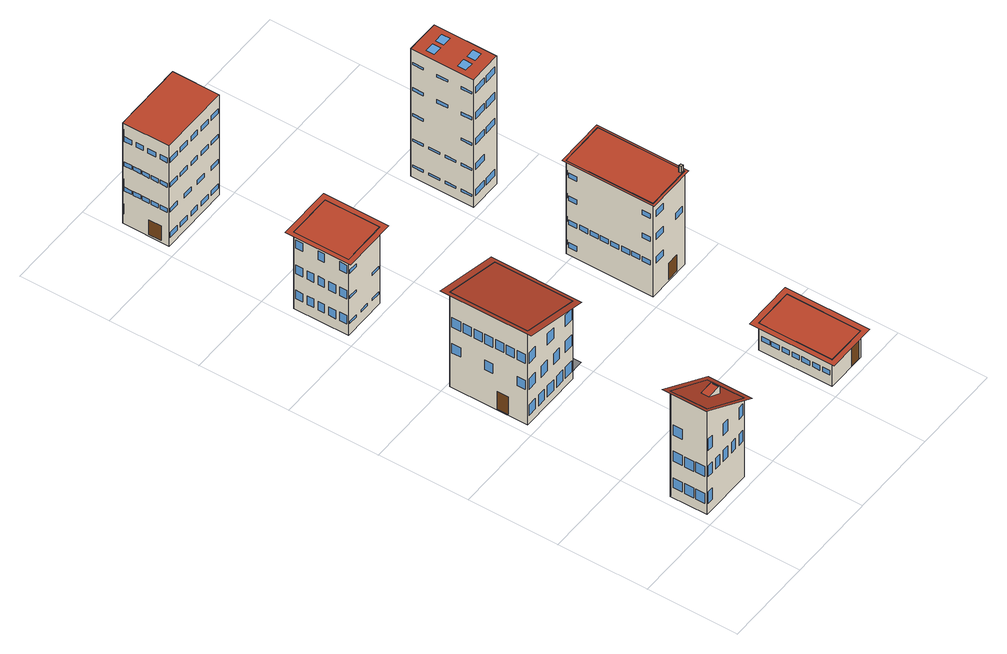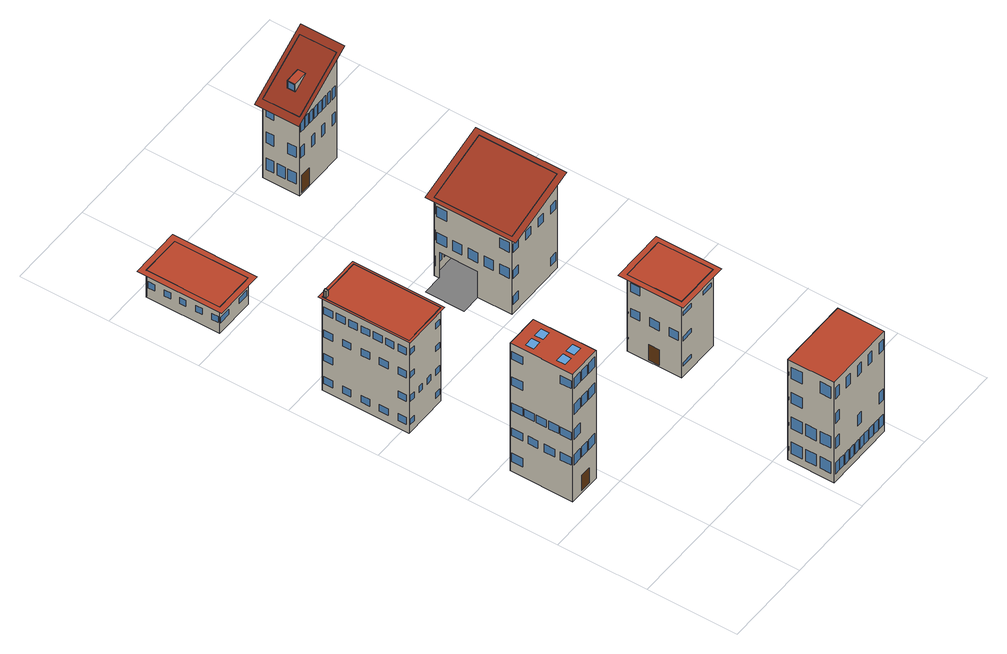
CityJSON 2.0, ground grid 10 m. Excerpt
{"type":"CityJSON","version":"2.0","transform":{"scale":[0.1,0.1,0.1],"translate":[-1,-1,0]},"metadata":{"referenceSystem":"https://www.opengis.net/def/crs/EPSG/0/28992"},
"CityObjects":{
"building1":{"type":"Building","attributes":{"roofType":"Shed","yearOfConstruction":1953,"function":"Industrial","storeysAboveGround":3},"children":["building1-1"],"geometry":[{"type":"MultiSurface","lod":"3","boundaries":[[[0,1,2,3]],[[4,5,6,7],[8,9,10,11]],[[3,2,5,4],[12,13,14,15],[16,17,18,19],[20,21,22,23],[24,25,26,27],[28,29,30,31],[32,33,34,35],[36,37,38,39],[40,41,42,43],[44,45,46,47]],[[14,13,12,15]],[[18,17,16,19]],[[22,21,20,23]],[[26,25,24,27]],[[30,29,28,31]],[[34,33,32,35]],[[38,37,36,39]],[[42,41,40,43]],[[46,45,44,47]],[[1,6,5,2],[48,49,50,51],[52,53,54,55],[56,57,58,59],[60,61,62,63],[64,65,66,67],[68,69,70,71]],[[50,49,48,51]],[[54,53,52,55]],[[58,57,56,59]],[[62,61,60,63]],[[66,65,64,67]],[[70,69,68,71]],[[1,0,7,6],[72,73,74,75],[76,77,78,79],[80,81,82,83],[84,85,86,87],[88,89,90,91],[92,93,94,95],[96,97,98,99],[100,101,102,103],[104,105,106,107],[108,109,110,111],[112,113,114,115],[116,117,118,119],[120,121,122,123]],[[74,73,72,75]],[[78,77,76,79]],[[82,81,80,83]],[[86,85,84,87]],[[90,89,88,91]],[[94,93,92,95]],[[98,97,96,99]],[[102,101,100,103]],[[106,105,104,107]],[[110,109,108,111]],[[114,113,112,115]],[[118,117,116,119]],[[122,121,120,123]],[[0,3,4,7],[124,125,126,127],[128,129,130,131],[132,133,134,135],[136,137,138,139],[140,141,142,143],[144,145,146,147],[148,149,150,151]],[[126,125,124,127]],[[130,129,128,131]],[[134,133,132,135]],[[138,137,136,139]],[[142,141,140,143]],[[146,145,144,147]],[[150,149,148,151]],[[152,153,154,155],[7,6,5,4]]],"semantics":{"surfaces":[{"type":"GroundSurface"},{"type":"RoofSurface"},{"type":"WallSurface"},{"type":"Window"},{"type":"Door"}],"values":[0,1,2,3,3,3,3,3,3,3,3,3,2,3,3,3,3,3,3,2,4,3,3,3,3,3,3,3,3,3,3,3,3,2,3,3,3,3,3,3,3,1]}}]},
"building1-1":{"type":"BuildingInstallation","parents":["building1"],"geometry":[{"type":"MultiSurface","lod":"3","boundaries":[[[10,156,11]],[[156,157,8,11]],[[9,8,157]],[[10,9,157,156],[158,159,160,161]],[[160,159,158,161]]],"semantics":{"surfaces":[{"type":"WallSurface"},{"type":"RoofSurface"},{"type":"Window"}],"values":[0,1,0,0,2]}}]},
"building2":{"type":"Building","attributes":{"roofType":"Shed","yearOfConstruction":1951,"function":"Industrial","storeysAboveGround":3},"geometry":[{"type":"MultiSurface","lod":"3","boundaries":[[[162,163,164,165,166,167,168,169]],[[170,171,172,173]],[[169,168,171,170],[174,175,176,177],[178,179,180,181],[182,183,184,185],[186,187,188,189],[190,191,192,193],[194,195,196,197],[198,199,200,201],[202,203,204,205],[206,207,208,209],[210,211,212,213],[214,215,216,217],[218,219,220,221]],[[176,175,174,177]],[[180,179,178,181]],[[184,183,182,185]],[[188,187,186,189]],[[192,191,190,193]],[[196,195,194,197]],[[200,199,198,201]],[[204,203,202,205]],[[208,207,206,209]],[[212,211,210,213]],[[216,215,214,217]],[[220,219,218,221]],[[167,222,223,164,163,172,171,168],[224,225,226,227],[228,229,230,231],[232,233,234,235],[236,237,238,239],[240,241,242,243],[244,245,246,247],[248,249,250,251]],[[226,225,224,227]],[[230,229,228,231]],[[234,233,232,235]],[[238,237,236,239]],[[242,241,240,243]],[[246,245,244,247]],[[250,249,248,251]],[[163,162,173,172],[252,253,254,255],[256,257,258,259],[260,261,262,263],[264,265,266,267],[268,269,270,271],[272,273,274,275],[276,277,278,279]],[[254,253,252,255]],[[258,257,256,259]],[[262,261,260,263]],[[266,265,264,267]],[[270,269,268,271]],[[274,273,272,275]],[[278,277,276,279]],[[162,169,170,173],[280,281,282,283],[284,285,286,287],[288,289,290,291],[292,293,294,295],[296,297,298,299],[300,301,302,303],[304,305,306,307],[308,309,310,311],[312,313,314,315],[316,317,318,319],[320,321,322,323]],[[282,281,280,283]],[[286,285,284,287]],[[290,289,288,291]],[[294,293,292,295]],[[298,297,296,299]],[[302,301,300,303]],[[306,305,304,307]],[[310,309,308,311]],[[314,313,312,315]],[[318,317,316,319]],[[322,321,320,323]],[[324,325,326,327],[173,172,171,170]]],"semantics":{"surfaces":[{"type":"GroundSurface"},{"type":"RoofSurface"},{"type":"WallSurface"},{"type":"Window"},{"type":"Door"}],"values":[0,1,2,3,3,3,3,3,3,3,3,3,3,3,3,2,3,3,3,3,3,3,3,2,3,3,3,3,3,3,3,2,4,3,3,3,3,3,3,3,3,3,3,1]}}]},
"building3":{"type":"Building","attributes":{"roofType":"Flat","yearOfConstruction":1987,"function":"Residential","storeysAboveGround":3},"geometry":[{"type":"MultiSurface","lod":"3","boundaries":[[[328,329,330,331]],[[332,333,334,335]],[[330,332,335,331],[336,337,338,339],[340,341,342,343],[344,345,346,347],[348,349,350,351],[352,353,354,355],[356,357,358,359]],[[338,337,336,339]],[[342,341,340,343]],[[346,345,344,347]],[[350,349,348,351]],[[354,353,352,355]],[[358,357,356,359]],[[329,333,332,330],[360,361,362,363],[364,365,366,367],[368,369,370,371],[372,373,374,375],[376,377,378,379]],[[362,361,360,363]],[[366,365,364,367]],[[370,369,368,371]],[[374,373,372,375]],[[378,377,376,379]],[[328,334,333,329],[380,381,382,383],[384,385,386,387],[388,389,390,391],[392,393,394,395]],[[382,381,380,383]],[[386,385,384,387]],[[390,389,388,391]],[[394,393,392,395]],[[331,335,334,328],[396,397,398,399],[400,401,402,403],[404,405,406,407],[408,409,410,411],[412,413,414,415],[416,417,418,419],[420,421,422,423],[424,425,426,427],[428,429,430,431],[432,433,434,435],[436,437,438,439],[440,441,442,443],[444,445,446,447]],[[398,397,396,399]],[[402,401,400,403]],[[406,405,404,407]],[[410,409,408,411]],[[414,413,412,415]],[[418,417,416,419]],[[422,421,420,423]],[[426,425,424,427]],[[430,429,428,431]],[[434,433,432,435]],[[438,437,436,439]],[[442,441,440,443]],[[446,445,444,447]],[[448,449,450,451],[334,333,332,335]]],"semantics":{"surfaces":[{"type":"GroundSurface"},{"type":"RoofSurface"},{"type":"WallSurface"},{"type":"Window"},{"type":"Door"}],"values":[0,1,2,3,3,3,3,3,3,2,4,3,3,3,3,2,3,3,3,3,2,3,3,3,3,3,3,3,3,3,3,3,3,3,1]}}]},
"building4":{"type":"Building","attributes":{"roofType":"Flat","yearOfConstruction":2014,"function":"Industrial","storeysAboveGround":4},"geometry":[{"type":"MultiSurface","lod":"3","boundaries":[[[452,453,454,455]],[[456,457,458,459]],[[454,456,459,455],[460,461,462,463],[464,465,466,467],[468,469,470,471],[472,473,474,475],[476,477,478,479],[480,481,482,483],[484,485,486,487],[488,489,490,491],[492,493,494,495],[496,497,498,499],[500,501,502,503],[504,505,506,507],[508,509,510,511],[512,513,514,515],[516,517,518,519],[520,521,522,523],[524,525,526,527],[528,529,530,531],[532,533,534,535]],[[462,461,460,463]],[[466,465,464,467]],[[470,469,468,471]],[[474,473,472,475]],[[478,477,476,479]],[[482,481,480,483]],[[486,485,484,487]],[[490,489,488,491]],[[494,493,492,495]],[[498,497,496,499]],[[502,501,500,503]],[[506,505,504,507]],[[510,509,508,511]],[[514,513,512,515]],[[518,517,516,519]],[[522,521,520,523]],[[526,525,524,527]],[[530,529,528,531]],[[534,533,532,535]],[[453,457,456,454],[536,537,538,539],[540,541,542,543],[544,545,546,547],[548,549,550,551],[552,553,554,555],[556,557,558,559],[560,561,562,563],[564,565,566,567],[568,569,570,571]],[[538,537,536,539]],[[542,541,540,543]],[[546,545,544,547]],[[550,549,548,551]],[[554,553,552,555]],[[558,557,556,559]],[[562,561,560,563]],[[566,565,564,567]],[[570,569,568,571]],[[452,458,457,453],[572,573,574,575],[576,577,578,579],[580,581,582,583],[584,585,586,587],[588,589,590,591],[592,593,594,595],[596,597,598,599],[600,601,602,603],[604,605,606,607],[608,609,610,611],[612,613,614,615],[616,617,618,619],[620,621,622,623],[624,625,626,627],[628,629,630,631],[632,633,634,635],[636,637,638,639],[640,641,642,643],[644,645,646,647]],[[574,573,572,575]],[[578,577,576,579]],[[582,581,580,583]],[[586,585,584,587]],[[590,589,588,591]],[[594,593,592,595]],[[598,597,596,599]],[[602,601,600,603]],[[606,605,604,607]],[[610,609,608,611]],[[614,613,612,615]],[[618,617,616,619]],[[622,621,620,623]],[[626,625,624,627]],[[630,629,628,631]],[[634,633,632,635]],[[638,637,636,639]],[[642,641,640,643]],[[646,645,644,647]],[[455,459,458,452],[648,649,650,651],[652,653,654,655],[656,657,658,659],[660,661,662,663],[664,665,666,667],[668,669,670,671],[672,673,674,675],[676,677,678,679],[680,681,682,683],[684,685,686,687],[688,689,690,691],[692,693,694,695],[696,697,698,699],[700,701,702,703],[704,705,706,707]],[[650,649,648,651]],[[654,653,652,655]],[[658,657,656,659]],[[662,661,660,663]],[[666,665,664,667]],[[670,669,668,671]],[[674,673,672,675]],[[678,677,676,679]],[[682,681,680,683]],[[686,685,684,687]],[[690,689,688,691]],[[694,693,692,695]],[[698,697,696,699]],[[702,701,700,703]],[[706,705,704,707]]],"semantics":{"surfaces":[{"type":"GroundSurface"},{"type":"RoofSurface"},{"type":"WallSurface"},{"type":"Window"},{"type":"Door"}],"values":[0,1,2,3,3,3,3,3,3,3,3,3,3,3,3,3,3,3,3,3,3,3,2,3,3,3,3,3,3,3,3,3,2,3,3,3,3,3,3,3,3,3,3,3,3,3,3,3,3,3,3,3,2,4,3,3,3,3,3,3,3,3,3,3,3,3,3,3]}}]},
"building5":{"type":"Building","attributes":{"roofType":"Flat","yearOfConstruction":1946,"function":"Industrial","storeysAboveGround":1},"geometry":[{"type":"MultiSurface","lod":"3","boundaries":[[[708,709,710,711]],[[712,713,714,715]],[[710,712,715,711],[716,717,718,719]],[[718,717,716,719]],[[709,713,712,710],[720,721,722,723],[724,725,726,727],[728,729,730,731],[732,733,734,735],[736,737,738,739]],[[722,721,720,723]],[[726,725,724,727]],[[730,729,728,731]],[[734,733,732,735]],[[738,737,736,739]],[[708,714,713,709],[740,741,742,743],[744,745,746,747]],[[742,741,740,743]],[[746,745,744,747]],[[711,715,714,708],[748,749,750,751],[752,753,754,755],[756,757,758,759],[760,761,762,763],[764,765,766,767],[768,769,770,771],[772,773,774,775]],[[750,749,748,751]],[[754,753,752,755]],[[758,757,756,759]],[[762,761,760,763]],[[766,765,764,767]],[[770,769,768,771]],[[774,773,772,775]],[[776,777,778,779],[714,713,712,715]]],"semantics":{"surfaces":[{"type":"GroundSurface"},{"type":"RoofSurface"},{"type":"WallSurface"},{"type":"Door"},{"type":"Window"}],"values":[0,1,2,3,2,4,4,4,4,4,2,4,4,2,4,4,4,4,4,4,4,1]}}]},
"building6":{"type":"Building","attributes":{"roofType":"Flat","yearOfConstruction":1975,"function":"Industrial","storeysAboveGround":4},"children":["building6-1"],"geometry":[{"type":"MultiSurface","lod":"3","boundaries":[[[780,781,782,783]],[[784,785,786,787],[788,789,790,791]],[[782,784,787,783],[792,793,794,795],[796,797,798,799],[800,801,802,803],[804,805,806,807],[808,809,810,811]],[[794,793,792,795]],[[798,797,796,799]],[[802,801,800,803]],[[806,805,804,807]],[[810,809,808,811]],[[781,785,784,782],[812,813,814,815],[816,817,818,819],[820,821,822,823],[824,825,826,827],[828,829,830,831],[832,833,834,835],[836,837,838,839],[840,841,842,843],[844,845,846,847],[848,849,850,851],[852,853,854,855],[856,857,858,859],[860,861,862,863],[864,865,866,867],[868,869,870,871],[872,873,874,875],[876,877,878,879],[880,881,882,883],[884,885,886,887]],[[814,813,812,815]],[[818,817,816,819]],[[822,821,820,823]],[[826,825,824,827]],[[830,829,828,831]],[[834,833,832,835]],[[838,837,836,839]],[[842,841,840,843]],[[846,845,844,847]],[[850,849,848,851]],[[854,853,852,855]],[[858,857,856,859]],[[862,861,860,863]],[[866,865,864,867]],[[870,869,868,871]],[[874,873,872,875]],[[878,877,876,879]],[[882,881,880,883]],[[886,885,884,887]],[[780,786,785,781],[888,889,890,891],[892,893,894,895],[896,897,898,899],[900,901,902,903],[904,905,906,907],[908,909,910,911],[912,913,914,915],[916,917,918,919],[920,921,922,923],[924,925,926,927]],[[890,889,888,891]],[[894,893,892,895]],[[898,897,896,899]],[[902,901,900,903]],[[906,905,904,907]],[[910,909,908,911]],[[914,913,912,915]],[[918,917,916,919]],[[922,921,920,923]],[[926,925,924,927]],[[783,787,786,780],[928,929,930,931],[932,933,934,935],[936,937,938,939],[940,941,942,943],[944,945,946,947],[948,949,950,951],[952,953,954,955],[956,957,958,959],[960,961,962,963],[964,965,966,967],[968,969,970,971],[972,973,974,975],[976,977,978,979]],[[930,929,928,931]],[[934,933,932,935]],[[938,937,936,939]],[[942,941,940,943]],[[946,945,944,947]],[[950,949,948,951]],[[954,953,952,955]],[[958,957,956,959]],[[962,961,960,963]],[[966,965,964,967]],[[970,969,968,971]],[[974,973,972,975]],[[978,977,976,979]],[[980,981,982,983],[786,785,784,787]]],"semantics":{"surfaces":[{"type":"GroundSurface"},{"type":"RoofSurface"},{"type":"WallSurface"},{"type":"Door"},{"type":"Window"}],"values":[0,1,2,3,4,4,4,4,2,4,4,4,4,4,4,4,4,4,4,4,4,4,4,4,4,4,4,4,2,4,4,4,4,4,4,4,4,4,4,2,4,4,4,4,4,4,4,4,4,4,4,4,4,1]}}]},
"building6-1":{"type":"BuildingInstallation","parents":["building6"],"geometry":[{"type":"MultiSurface","lod":"3","boundaries":[[[790,984,985,791]],[[986,987,789,788]],[[985,986,788,791]],[[790,789,987,984]],[[984,987,986,985]],[[790,789,788,791]]]}]},
"building7":{"type":"Building","attributes":{"roofType":"Flat","yearOfConstruction":1951,"function":"Industrial","storeysAboveGround":5},"geometry":[{"type":"MultiSurface","lod":"3","boundaries":[[[988,989,990,991]],[[992,993,994,995],[996,997,998,999],[1000,1001,1002,1003],[1004,1005,1006,1007],[1008,1009,1010,1011]],[[998,997,996,999]],[[1002,1001,1000,1003]],[[1006,1005,1004,1007]],[[1010,1009,1008,1011]],[[990,992,995,991],[1012,1013,1014,1015],[1016,1017,1018,1019],[1020,1021,1022,1023],[1024,1025,1026,1027],[1028,1029,1030,1031],[1032,1033,1034,1035],[1036,1037,1038,1039],[1040,1041,1042,1043],[1044,1045,1046,1047]],[[1014,1013,1012,1015]],[[1018,1017,1016,1019]],[[1022,1021,1020,1023]],[[1026,1025,1024,1027]],[[1030,1029,1028,1031]],[[1034,1033,1032,1035]],[[1038,1037,1036,1039]],[[1042,1041,1040,1043]],[[1046,1045,1044,1047]],[[989,993,992,990],[1048,1049,1050,1051],[1052,1053,1054,1055],[1056,1057,1058,1059],[1060,1061,1062,1063],[1064,1065,1066,1067],[1068,1069,1070,1071],[1072,1073,1074,1075],[1076,1077,1078,1079],[1080,1081,1082,1083],[1084,1085,1086,1087],[1088,1089,1090,1091],[1092,1093,1094,1095],[1096,1097,1098,1099]],[[1050,1049,1048,1051]],[[1054,1053,1052,1055]],[[1058,1057,1056,1059]],[[1062,1061,1060,1063]],[[1066,1065,1064,1067]],[[1070,1069,1068,1071]],[[1074,1073,1072,1075]],[[1078,1077,1076,1079]],[[1082,1081,1080,1083]],[[1086,1085,1084,1087]],[[1090,1089,1088,1091]],[[1094,1093,1092,1095]],[[1098,1097,1096,1099]],[[988,994,993,989],[1100,1101,1102,1103],[1104,1105,1106,1107],[1108,1109,1110,1111],[1112,1113,1114,1115],[1116,1117,1118,1119],[1120,1121,1122,1123],[1124,1125,1126,1127],[1128,1129,1130,1131],[1132,1133,1134,1135],[1136,1137,1138,1139],[1140,1141,1142,1143]],[[1102,1101,1100,1103]],[[1106,1105,1104,1107]],[[1110,1109,1108,1111]],[[1114,1113,1112,1115]],[[1118,1117,1116,1119]],[[1122,1121,1120,1123]],[[1126,1125,1124,1127]],[[1130,1129,1128,1131]],[[1134,1133,1132,1135]],[[1138,1137,1136,1139]],[[1142,1141,1140,1143]],[[991,995,994,988],[1144,1145,1146,1147],[1148,1149,1150,1151],[1152,1153,1154,1155],[1156,1157,1158,1159],[1160,1161,1162,1163],[1164,1165,1166,1167],[1168,1169,1170,1171],[1172,1173,1174,1175],[1176,1177,1178,1179],[1180,1181,1182,1183],[1184,1185,1186,1187],[1188,1189,1190,1191],[1192,1193,1194,1195],[1196,1197,1198,1199],[1200,1201,1202,1203],[1204,1205,1206,1207]],[[1146,1145,1144,1147]],[[1150,1149,1148,1151]],[[1154,1153,1152,1155]],[[1158,1157,1156,1159]],[[1162,1161,1160,1163]],[[1166,1165,1164,1167]],[[1170,1169,1168,1171]],[[1174,1173,1172,1175]],[[1178,1177,1176,1179]],[[1182,1181,1180,1183]],[[1186,1185,1184,1187]],[[1190,1189,1188,1191]],[[1194,1193,1192,1195]],[[1198,1197,1196,1199]],[[1202,1201,1200,1203]],[[1206,1205,1204,1207]]],"semantics":{"surfaces":[{"type":"GroundSurface"},{"type":"RoofSurface"},{"type":"Window"},{"type":"WallSurface"},{"type":"Door"}],"values":[0,1,2,2,2,2,3,2,2,2,2,2,2,2,2,2,3,2,2,2,2,2,2,2,2,2,2,2,2,2,3,4,2,2,2,2,2,2,2,2,2,2,3,2,2,2,2,2,2,2,2,2,2,2,2,2,2,2,2]}}]}
},
"vertices":[
[10,51,0],[69,51,0],[69,10,0],[10,10,0],[10,10,138],[69,10,103],[69,51,103],[10,51,138],[36,35,123],[53,35,113],[53,26,113],[36,26,123],[12,10,28],[18,10,28],[18,10,13],[12,10,13],[12,10,62],[18,10,62],[18,10,48],[12,10,48],[24,10,62],[30,10,62],[30,10,48],[24,10,48],[36,10,62],[43,10,62],[43,10,48],[36,10,48],[49,10,62],[55,10,62],[55,10,48],[49,10,48],[61,10,62],[67,10,62],[67,10,48],[61,10,48],[12,10,97],[18,10,97],[18,10,82],[12,10,82],[36,10,97],[43,10,97],[43,10,82],[36,10,82],[61,10,97],[67,10,97],[67,10,82],[61,10,82],[69,14,28],[69,22,28],[69,22,13],[69,14,13],[69,26,28],[69,35,28],[69,35,13],[69,26,13],[69,38,28],[69,47,28],[69,47,13],[69,38,13],[69,14,62],[69,22,62],[69,22,48],[69,14,48],[69,38,62],[69,47,62],[69,47,48],[69,38,48],[69,14,96],[69,22,96],[69,22,82],[69,14,82],[66,51,24],[54,51,24],[54,51,2],[66,51,2],[67,51,62],[62,51,62],[62,51,48],[67,51,48],[50,51,62],[45,51,62],[45,51,48],[50,51,48],[34,51,62],[29,51,62],[29,51,48],[34,51,48],[17,51,62],[12,51,62],[12,51,48],[17,51,48],[67,51,96],[62,51,96],[62,51,82],[67,51,82],[60,51,96],[55,51,96],[55,51,82],[60,51,82],[53,51,96],[48,51,96],[48,51,82],[53,51,82],[46,51,96],[41,51,96],[41,51,82],[46,51,82],[39,51,96],[34,51,96],[34,51,82],[39,51,82],[32,51,96],[27,51,96],[27,51,82],[32,51,82],[24,51,96],[20,51,96],[20,51,82],[24,51,82],[17,51,96],[12,51,96],[12,51,82],[17,51,82],[10,48,26],[10,38,26],[10,38,13],[10,48,13],[10,35,26],[10,25,26],[10,25,13],[10,35,13],[10,23,26],[10,13,26],[10,13,13],[10,23,13],[10,48,61],[10,38,61],[10,38,48],[10,48,48],[10,35,61],[10,25,61],[10,25,48],[10,35,48],[10,23,61],[10,13,61],[10,13,48],[10,23,48],[10,48,95],[10,38,95],[10,38,82],[10,48,82],[76,6,99],[76,55,99],[3,55,143],[3,6,143],
[53,26,123],[53,35,123],[53,34,122],[53,34,114],[53,27,114],[53,27,122],
[10,297,0],[82,297,0],[82,259,0],[104,259,0],[104,216,0],[82,216,0],[82,210,0],[10,210,0],[10,210,123],[82,210,102],[82,297,102],[10,297,123],[12,210,25],[22,210,25],[22,210,11],[12,210,11],[27,210,25],[36,210,25],[36,210,11],[27,210,11],[41,210,25],[51,210,25],[51,210,11],[41,210,11],[56,210,25],[66,210,25],[66,210,11],[56,210,11],[70,210,25],[80,210,25],[80,210,11],[70,210,11],[12,210,59],[22,210,59],[22,210,45],[12,210,45],[31,210,59],[41,210,59],[41,210,45],[31,210,45],[51,210,59],[60,210,59],[60,210,45],[51,210,45],[70,210,59],[80,210,59],[80,210,45],[70,210,45],[12,210,93],[22,210,93],[22,210,79],[12,210,79],[41,210,93],[51,210,93],[51,210,79],[41,210,79],[70,210,93],[80,210,93],[80,210,79],[70,210,79],[82,216,34],[82,259,34],[82,213,58],[82,224,58],[82,224,45],[82,213,45],[82,231,58],[82,241,58],[82,241,45],[82,231,45],[82,248,58],[82,259,58],[82,259,45],[82,248,45],[82,266,58],[82,276,58],[82,276,45],[82,266,45],[82,283,58],[82,294,58],[82,294,45],[82,283,45],[82,213,92],[82,224,92],[82,224,79],[82,213,79],[82,283,92],[82,294,92],[82,294,79],[82,283,79],[80,297,22],[72,297,22],[72,297,11],[80,297,11],[20,297,22],[12,297,22],[12,297,11],[20,297,11],[80,297,56],[72,297,56],[72,297,45],[80,297,45],[80,297,90],[72,297,90],[72,297,79],[80,297,79],[60,297,90],[52,297,90],[52,297,79],[60,297,79],[40,297,90],[32,297,90],[32,297,79],[40,297,79],[20,297,90],[12,297,90],[12,297,79],[20,297,79],[10,244,24],[10,232,24],[10,232,1],[10,244,1],[10,295,57],[10,285,57],[10,285,45],[10,295,45],[10,258,57],[10,249,57],[10,249,45],[10,258,45],[10,222,57],[10,213,57],[10,213,45],[10,222,45],[10,295,91],[10,285,91],[10,285,79],[10,295,79],[10,282,91],[10,273,91],[10,273,79],[10,282,79],[10,270,91],[10,261,91],[10,261,79],[10,270,79],[10,258,91],[10,249,91],[10,249,79],[10,258,79],[10,246,91],[10,237,91],[10,237,79],[10,246,79],[10,234,91],[10,225,91],[10,225,79],[10,234,79],[10,222,91],[10,213,91],[10,213,79],[10,222,79],[86,203,101],[86,304,101],[5,304,125],[5,203,125],
[10,471,0],[60,471,0],[60,410,0],[10,410,0],[60,410,100],[60,471,100],[10,471,100],[10,410,100],[12,410,17],[22,410,17],[22,410,14],[12,410,14],[30,410,17],[40,410,17],[40,410,14],[30,410,14],[48,410,17],[58,410,17],[58,410,14],[48,410,14],[12,410,50],[22,410,50],[22,410,47],[12,410,47],[48,410,50],[58,410,50],[58,410,47],[48,410,47],[12,410,84],[22,410,84],[22,410,80],[12,410,80],[60,434,22],[60,446,22],[60,446,2],[60,434,2],[60,414,58],[60,424,58],[60,424,47],[60,414,47],[60,435,58],[60,446,58],[60,446,47],[60,435,47],[60,457,58],[60,467,58],[60,467,47],[60,457,47],[60,414,91],[60,424,91],[60,424,80],[60,414,80],[58,471,18],[45,471,18],[45,471,14],[58,471,14],[58,471,52],[45,471,52],[45,471,47],[58,471,47],[58,471,85],[45,471,85],[45,471,80],[58,471,80],[26,471,85],[13,471,85],[13,471,80],[26,471,80],[10,469,25],[10,461,25],[10,461,14],[10,469,14],[10,456,25],[10,449,25],[10,449,14],[10,456,14],[10,444,25],[10,437,25],[10,437,14],[10,444,14],[10,432,25],[10,424,25],[10,424,14],[10,432,14],[10,420,25],[10,412,25],[10,412,14],[10,420,14],[10,469,58],[10,461,58],[10,461,47],[10,469,47],[10,456,58],[10,449,58],[10,449,47],[10,456,47],[10,444,58],[10,437,58],[10,437,47],[10,444,47],[10,432,58],[10,424,58],[10,424,47],[10,432,47],[10,420,58],[10,412,58],[10,412,47],[10,420,47],[10,469,91],[10,461,91],[10,461,80],[10,469,80],[10,444,91],[10,437,91],[10,437,80],[10,444,80],[10,420,91],[10,412,91],[10,412,80],[10,420,80],[66,404,100],[66,477,100],[5,477,100],[5,404,100],
[10,662,0],[90,662,0],[90,610,0],[10,610,0],[90,610,131],[90,662,131],[10,662,131],[10,610,131],[12,610,16],[23,610,16],[23,610,10],[12,610,10],[28,610,16],[39,610,16],[39,610,10],[28,610,10],[45,610,16],[55,610,16],[55,610,10],[45,610,10],[61,610,16],[72,610,16],[72,610,10],[61,610,10],[77,610,16],[88,610,16],[88,610,10],[77,610,10],[12,610,48],[23,610,48],[23,610,43],[12,610,43],[34,610,48],[45,610,48],[45,610,43],[34,610,43],[55,610,48],[66,610,48],[66,610,43],[55,610,43],[77,610,48],[88,610,48],[88,610,43],[77,610,43],[12,610,81],[23,610,81],[23,610,76],[12,610,76],[28,610,81],[39,610,81],[39,610,76],[28,610,76],[45,610,81],[55,610,81],[55,610,76],[45,610,76],[61,610,81],[72,610,81],[72,610,76],[61,610,76],[77,610,81],[88,610,81],[88,610,76],[77,610,76],[12,610,114],[23,610,114],[23,610,108],[12,610,108],[28,610,114],[39,610,114],[39,610,108],[28,610,108],[45,610,114],[55,610,114],[55,610,108],[45,610,108],[61,610,114],[72,610,114],[72,610,108],[61,610,108],[77,610,114],[88,610,114],[88,610,108],[77,610,108],[90,614,25],[90,626,25],[90,626,10],[90,614,10],[90,630,25],[90,642,25],[90,642,10],[90,630,10],[90,646,25],[90,658,25],[90,658,10],[90,646,10],[90,614,58],[90,626,58],[90,626,43],[90,614,43],[90,630,58],[90,642,58],[90,642,43],[90,630,43],[90,646,58],[90,658,58],[90,658,43],[90,646,43],[90,614,90],[90,626,90],[90,626,76],[90,614,76],[90,614,123],[90,626,123],[90,626,108],[90,614,108],[90,646,123],[90,658,123],[90,658,108],[90,646,108],[88,662,24],[82,662,24],[82,662,10],[88,662,10],[81,662,24],[75,662,24],[75,662,10],[81,662,10],[73,662,24],[67,662,24],[67,662,10],[73,662,10],[65,662,24],[59,662,24],[59,662,10],[65,662,10],[57,662,24],[51,662,24],[51,662,10],[57,662,10],[49,662,24],[43,662,24],[43,662,10],[49,662,10],[42,662,24],[36,662,24],[36,662,10],[42,662,10],[34,662,24],[28,662,24],[28,662,10],[34,662,10],[26,662,24],[20,662,24],[20,662,10],[26,662,10],[18,662,24],[12,662,24],[12,662,10],[18,662,10],[88,662,57],[82,662,57],[82,662,43],[88,662,43],[53,662,57],[47,662,57],[47,662,43],[53,662,43],[18,662,57],[12,662,57],[12,662,43],[18,662,43],[88,662,89],[82,662,89],[82,662,76],[88,662,76],[88,662,122],[82,662,122],[82,662,108],[88,662,108],[71,662,122],[65,662,122],[65,662,108],[71,662,108],[53,662,122],[47,662,122],[47,662,108],[53,662,108],[36,662,122],[30,662,122],[30,662,108],[36,662,108],[18,662,122],[12,662,122],[12,662,108],[18,662,108],[10,633,21],[10,619,21],[10,619,2],[10,633,2],[10,660,48],[10,652,48],[10,652,43],[10,660,43],[10,650,48],[10,642,48],[10,642,43],[10,650,43],[10,640,48],[10,632,48],[10,632,43],[10,640,43],[10,630,48],[10,622,48],[10,622,43],[10,630,43],[10,620,48],[10,612,48],[10,612,43],[10,620,43],[10,660,81],[10,652,81],[10,652,76],[10,660,76],[10,650,81],[10,642,81],[10,642,76],[10,650,76],[10,640,81],[10,632,81],[10,632,76],[10,640,76],[10,630,81],[10,622,81],[10,622,76],[10,630,76],[10,620,81],[10,612,81],[10,612,76],[10,620,76],[10,660,114],[10,652,114],[10,652,108],[10,660,108],[10,647,114],[10,639,114],[10,639,108],[10,647,108],[10,634,114],[10,625,114],[10,625,108],[10,634,108],[10,620,114],[10,612,114],[10,612,108],[10,620,108],
[210,92,0],[255,92,0],[255,10,0],[210,10,0],[255,10,35],[255,92,35],[210,92,35],[210,10,35],[241,10,24],[252,10,24],[252,10,1],[241,10,1],[255,12,21],[255,19,21],[255,19,13],[255,12,13],[255,30,21],[255,37,21],[255,37,13],[255,30,13],[255,47,21],[255,54,21],[255,54,13],[255,47,13],[255,65,21],[255,72,21],[255,72,13],[255,65,13],[255,83,21],[255,90,21],[255,90,13],[255,83,13],[254,92,20],[241,92,20],[241,92,13],[254,92,13],[224,92,20],[212,92,20],[212,92,13],[224,92,13],[210,89,19],[210,80,19],[210,80,13],[210,89,13],[210,78,19],[210,69,19],[210,69,13],[210,78,13],[210,66,19],[210,58,19],[210,58,13],[210,66,13],[210,55,19],[210,47,19],[210,47,13],[210,55,13],[210,44,19],[210,35,19],[210,35,13],[210,44,13],[210,32,19],[210,24,19],[210,24,13],[210,32,13],[210,21,19],[210,13,19],[210,13,13],[210,21,13],[261,4,35],[261,98,35],[204,98,35],[204,4,35],
[210,307,0],[261,307,0],[261,210,0],[210,210,0],[261,210,122],[261,307,122],[210,307,122],[210,210,122],[257,214,122],[260,214,122],[260,211,122],[257,211,122],[235,210,23],[248,210,23],[248,210,2],[235,210,2],[215,210,48],[226,210,48],[226,210,40],[215,210,40],[215,210,79],[226,210,79],[226,210,71],[215,210,71],[246,210,79],[257,210,79],[257,210,71],[246,210,71],[215,210,109],[226,210,109],[226,210,101],[215,210,101],[261,212,19],[261,222,19],[261,222,10],[261,212,10],[261,233,19],[261,242,19],[261,242,10],[261,233,10],[261,254,19],[261,263,19],[261,263,10],[261,254,10],[261,274,19],[261,284,19],[261,284,10],[261,274,10],[261,295,19],[261,304,19],[261,304,10],[261,295,10],[261,212,49],[261,222,49],[261,222,40],[261,212,40],[261,295,49],[261,304,49],[261,304,40],[261,295,40],[261,212,80],[261,222,80],[261,222,71],[261,212,71],[261,233,80],[261,242,80],[261,242,71],[261,233,71],[261,254,80],[261,263,80],[261,263,71],[261,254,71],[261,274,80],[261,284,80],[261,284,71],[261,274,71],[261,295,80],[261,304,80],[261,304,71],[261,295,71],[261,212,110],[261,222,110],[261,222,101],[261,212,101],[261,226,110],[261,236,110],[261,236,101],[261,226,101],[261,240,110],[261,249,110],[261,249,101],[261,240,101],[261,254,110],[261,263,110],[261,263,101],[261,254,101],[261,267,110],[261,277,110],[261,277,101],[261,267,101],[261,281,110],[261,290,110],[261,290,101],[261,281,101],[261,295,110],[261,304,110],[261,304,101],[261,295,101],[259,307,17],[253,307,17],[253,307,10],[259,307,10],[218,307,17],[212,307,17],[212,307,10],[218,307,10],[259,307,48],[253,307,48],[253,307,40],[259,307,40],[245,307,48],[240,307,48],[240,307,40],[245,307,40],[232,307,48],[226,307,48],[226,307,40],[232,307,40],[218,307,48],[212,307,48],[212,307,40],[218,307,40],[259,307,78],[253,307,78],[253,307,71],[259,307,71],[218,307,78],[212,307,78],[212,307,71],[218,307,71],[259,307,108],[253,307,108],[253,307,101],[259,307,101],[218,307,108],[212,307,108],[212,307,101],[218,307,101],[210,304,16],[210,295,16],[210,295,10],[210,304,10],[210,304,46],[210,295,46],[210,295,40],[210,304,40],[210,292,46],[210,283,46],[210,283,40],[210,292,40],[210,280,46],[210,271,46],[210,271,40],[210,280,40],[210,269,46],[210,260,46],[210,260,40],[210,269,40],[210,257,46],[210,248,46],[210,248,40],[210,257,40],[210,245,46],[210,236,46],[210,236,40],[210,245,40],[210,234,46],[210,225,46],[210,225,40],[210,234,40],[210,222,46],[210,213,46],[210,213,40],[210,222,40],[210,304,77],[210,295,77],[210,295,71],[210,304,71],[210,222,77],[210,213,77],[210,213,71],[210,222,71],[210,304,107],[210,295,107],[210,295,101],[210,304,101],[210,222,107],[210,213,107],[210,213,101],[210,222,101],[263,207,122],[263,310,122],[208,310,122],[208,207,122],
[260,211,130],[257,211,130],[257,214,130],[260,214,130],
[210,480,0],[247,480,0],[247,410,0],[210,410,0],[247,410,167],[247,480,167],[210,480,167],[210,410,167],[231,432,167],[241,432,167],[241,423,167],[231,423,167],[216,432,167],[226,432,167],[226,423,167],[216,423,167],[231,467,167],[241,467,167],[241,458,167],[231,458,167],[216,467,167],[226,467,167],[226,458,167],[216,458,167],[213,410,21],[227,410,21],[227,410,13],[213,410,13],[230,410,21],[244,410,21],[244,410,13],[230,410,13],[213,410,55],[227,410,55],[227,410,47],[213,410,47],[213,410,88],[227,410,88],[227,410,80],[213,410,80],[230,410,88],[244,410,88],[244,410,80],[230,410,80],[213,410,122],[227,410,122],[227,410,113],[213,410,113],[230,410,122],[244,410,122],[244,410,113],[230,410,113],[213,410,155],[227,410,155],[227,410,147],[213,410,147],[230,410,155],[244,410,155],[244,410,147],[230,410,147],[247,412,24],[247,424,24],[247,424,13],[247,412,13],[247,412,57],[247,424,57],[247,424,47],[247,412,47],[247,430,57],[247,441,57],[247,441,47],[247,430,47],[247,448,57],[247,460,57],[247,460,47],[247,448,47],[247,466,57],[247,478,57],[247,478,47],[247,466,47],[247,412,90],[247,424,90],[247,424,80],[247,412,80],[247,426,90],[247,437,90],[247,437,80],[247,426,80],[247,439,90],[247,450,90],[247,450,80],[247,439,80],[247,453,90],[247,464,90],[247,464,80],[247,453,80],[247,466,90],[247,478,90],[247,478,80],[247,466,80],[247,412,124],[247,424,124],[247,424,113],[247,412,113],[247,412,157],[247,424,157],[247,424,147],[247,412,147],[247,466,157],[247,478,157],[247,478,147],[247,466,147],[233,480,23],[221,480,23],[221,480,3],[233,480,3],[245,480,60],[235,480,60],[235,480,47],[245,480,47],[233,480,60],[224,480,60],[224,480,47],[233,480,47],[222,480,60],[212,480,60],[212,480,47],[222,480,47],[245,480,93],[235,480,93],[235,480,80],[245,480,80],[245,480,126],[235,480,126],[235,480,113],[245,480,113],[233,480,126],[224,480,126],[224,480,113],[233,480,113],[222,480,126],[212,480,126],[212,480,113],[222,480,113],[245,480,160],[235,480,160],[235,480,147],[245,480,147],[233,480,160],[224,480,160],[224,480,147],[233,480,147],[222,480,160],[212,480,160],[212,480,147],[222,480,147],[210,478,16],[210,466,16],[210,466,13],[210,478,13],[210,460,16],[210,448,16],[210,448,13],[210,460,13],[210,442,16],[210,430,16],[210,430,13],[210,442,13],[210,424,16],[210,412,16],[210,412,13],[210,424,13],[210,478,50],[210,466,50],[210,466,47],[210,478,47],[210,460,50],[210,448,50],[210,448,47],[210,460,47],[210,442,50],[210,430,50],[210,430,47],[210,442,47],[210,424,50],[210,412,50],[210,412,47],[210,424,47],[210,478,83],[210,466,83],[210,466,80],[210,478,80],[210,424,83],[210,412,83],[210,412,80],[210,424,80],[210,478,117],[210,466,117],[210,466,113],[210,478,113],[210,451,117],[210,439,117],[210,439,113],[210,451,113],[210,424,117],[210,412,117],[210,412,113],[210,424,113],[210,478,150],[210,466,150],[210,466,147],[210,478,147],[210,451,150],[210,439,150],[210,439,147],[210,451,147],[210,424,150],[210,412,150],[210,412,147],[210,424,147]
]}
